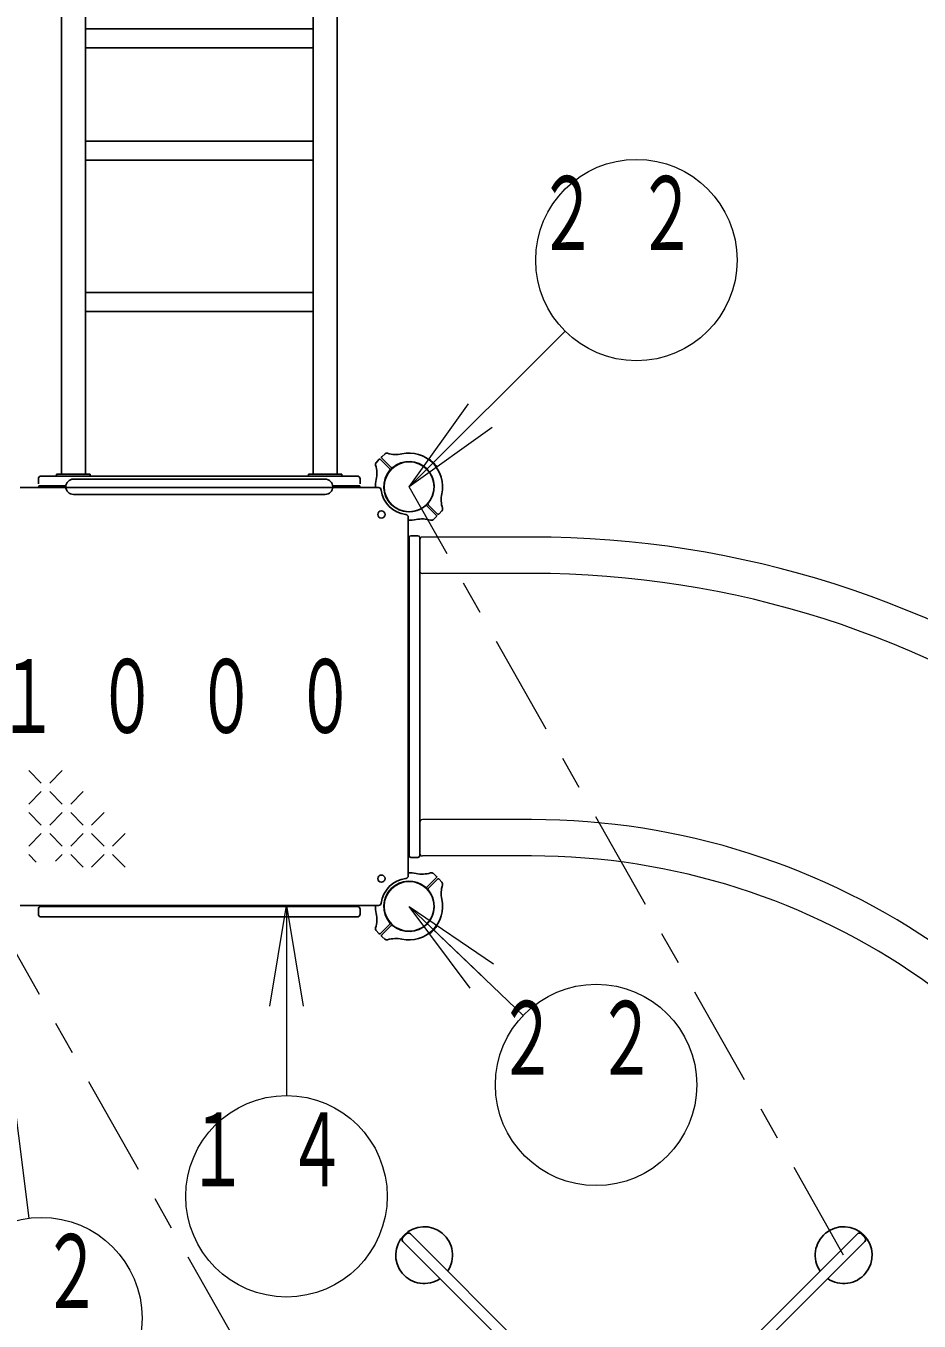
# Model space of a CAD drawing. Units: millimetres on the paper, scale 1:60. Extents: x -571 to 0, y -594 to 267.
# Drawn here: x -209.57 to -182.96, y 123.8 to 162.39 of the extents above; entities that cross this region are included whole.
import ezdxf

# ---------------------------------------------------------------- set-up
doc = ezdxf.new("R2010")
doc.units = ezdxf.units.MM
doc.linetypes.add('USER2', pattern=[6, 3, -1, 1, -1])
doc.layers.add('1_60', color=7, linetype='Continuous', lineweight=25)
doc.styles.add('ＭＳ ゴシック', font='')
doc.styles.get('ＭＳ ゴシック').set_extended_font_data('MS Gothic')

msp = doc.modelspace()

# ---------------------------------------------------------------- linework, layer by layer
at = {"layer": '1_60', "color": 1}
for p, q in [((-208.508, 164.03), (-208.508, 149.029)), ((-207.796, 164.03), (-207.796, 149.029)), ((-201.007, 164.03), (-201.007, 149.029)), ((-200.296, 164.03), (-200.296, 149.029)), ((-207.796, 162.303), (-201.007, 162.303)), ((-207.796, 161.737), (-201.007, 161.737)), ((-207.796, 158.955), (-201.007, 158.955)), ((-207.796, 158.388), (-201.007, 158.388)), ((-207.796, 154.443), (-201.007, 154.443)), ((-207.796, 153.876), (-201.007, 153.876)), ((-208.652, 149.029), (-208.652, 148.976)), ((-208.652, 149.029), (-207.652, 149.029)), ((-207.652, 149.029), (-207.652, 148.976)), ((-201.152, 149.029), (-201.152, 148.976)), ((-200.152, 149.029), (-201.152, 149.029)), ((-200.152, 149.029), (-200.152, 148.976))]:
    msp.add_line(p, q, dxfattribs=at)
at = {"layer": '1_60', "lineweight": 13}
for p, q in [((-198.151, 148.659), (-193.503, 153.294)), ((-198.151, 148.659), (-196.38, 151.132)), ((-198.151, 148.659), (-196.027, 150.777)), ((-195.674, 150.423), (-198.151, 148.659)), ((-194.501, 147.16), (-197.751, 147.16)), ((-194.501, 146.076), (-197.751, 146.076)), ((-209.108, 139.828), (-209.483, 140.203)), ((-208.483, 140.203), (-208.858, 139.828)), ((-209.108, 139.578), (-209.483, 139.203)), ((-208.483, 139.203), (-208.858, 139.578)), ((-207.858, 139.578), (-208.233, 139.203)), ((-209.108, 138.578), (-209.483, 138.953)), ((-208.483, 138.953), (-208.858, 138.578)), ((-207.858, 138.578), (-208.233, 138.953)), ((-207.233, 138.953), (-207.608, 138.578)), ((-194.501, 138.743), (-197.751, 138.743)), ((-209.108, 138.328), (-209.483, 137.953)), ((-208.483, 137.953), (-208.858, 138.328)), ((-207.858, 138.328), (-208.233, 137.953)), ((-207.233, 137.953), (-207.608, 138.328)), ((-206.608, 138.328), (-206.983, 137.953)), ((-209.26, 137.48), (-209.483, 137.703)), ((-208.483, 137.703), (-208.683, 137.503)), ((-207.858, 137.328), (-208.233, 137.703)), ((-207.233, 137.703), (-207.608, 137.328)), ((-206.608, 137.328), (-206.983, 137.703)), ((-194.501, 137.659), (-197.751, 137.659)), ((-210.651, 136.159), (-209.481, 126.869)), ((-202.303, 133.184), (-201.803, 136.184)), ((-201.803, 136.184), (-201.303, 133.184)), ((-201.803, 136.184), (-201.803, 133.184)), ((-201.803, 136.184), (-201.803, 130.521)), ((-196.327, 133.726), (-198.151, 136.159)), ((-198.151, 136.159), (-195.636, 134.449)), ((-198.151, 136.159), (-195.982, 134.088)), ((-198.151, 136.159), (-194.748, 132.91))]:
    msp.add_line(p, q, dxfattribs=at)
at = {"layer": '1_60', "color": 2}
for p, q in [((-199.047, 149.471), (-199.136, 149.375)), ((-198.721, 149.194), (-198.999, 149.472)), ((-198.686, 149.229), (-198.964, 149.507)), ((-198.963, 149.555), (-198.867, 149.644)), ((-197.617, 148.089), (-197.339, 147.812)), ((-197.581, 148.125), (-197.304, 147.847)), ((-197.256, 147.848), (-197.173, 147.937)), ((-197.34, 147.764), (-197.428, 147.681)), ((-197.617, 136.729), (-197.339, 137.007)), ((-197.34, 137.055), (-197.428, 137.137)), ((-197.581, 136.694), (-197.304, 136.971)), ((-197.256, 136.971), (-197.173, 136.882)), ((-199.047, 135.348), (-199.136, 135.443)), ((-198.721, 135.624), (-198.999, 135.347)), ((-198.686, 135.589), (-198.964, 135.311)), ((-198.963, 135.263), (-198.867, 135.174))]:
    msp.add_line(p, q, dxfattribs=at)
at = {"layer": '1_60'}
for p, q in [((-197.572, 149.474), (-197.57, 149.476)), ((-199.693, 148.976), (-209.11, 148.976)), ((-197.336, 149.239), (-197.334, 149.241)), ((-209.193, 148.893), (-209.193, 148.743)), ((-209.185, 148.686), (-209.185, 148.633)), ((-209.185, 148.686), (-208.377, 148.686)), ((-209.185, 148.633), (-208.377, 148.633)), ((-208.152, 148.886), (-200.652, 148.886)), ((-199.618, 148.686), (-200.426, 148.686)), ((-199.618, 148.633), (-200.426, 148.633)), ((-199.618, 148.686), (-199.618, 148.633)), ((-199.61, 148.893), (-199.61, 148.743)), ((-208.152, 148.433), (-200.652, 148.433)), ((-198.151, 137.668), (-198.151, 147.151)), ((-197.885, 147.201), (-198.101, 147.201)), ((-197.835, 137.668), (-197.835, 147.151)), ((-197.835, 147.076), (-197.835, 137.743)), ((-197.885, 137.618), (-198.101, 137.618)), ((-209.193, 135.926), (-209.193, 136.076)), ((-209.11, 136.159), (-199.693, 136.159)), ((-209.11, 135.843), (-199.693, 135.843)), ((-199.61, 135.926), (-199.61, 136.076)), ((-197.336, 135.58), (-197.334, 135.578)), ((-197.572, 135.344), (-197.57, 135.342)), ((-198.336, 126.295), (-198.23, 126.401)), ((-184.794, 112.636), (-198.336, 126.178)), ((-184.571, 112.86), (-198.112, 126.401)), ((-191.453, 119.743), (-184.794, 126.401)), ((-191.229, 119.519), (-184.571, 126.178)), ((-184.677, 126.401), (-184.571, 126.295))]:
    msp.add_line(p, q, dxfattribs=at)
at = {"layer": '1_60', "color": 4}
for p, q in [((-204.401, 148.634), (-209.741, 148.634)), ((-204.401, 148.634), (-199.061, 148.634)), ((-198.176, 142.409), (-198.176, 147.749)), ((-198.176, 142.409), (-198.176, 137.069)), ((-204.401, 136.184), (-209.741, 136.184)), ((-204.401, 136.184), (-199.061, 136.184))]:
    msp.add_line(p, q, dxfattribs=at)
at = {"layer": '1_60', "linetype": 'USER2', "lineweight": 13}
for p, q in [((-185.203, 125.769), (-198.151, 148.659)), ((-210.651, 136.159), (-197.703, 113.269))]:
    msp.add_line(p, q, dxfattribs=at)
at = {"layer": '1_60', "lineweight": 13}
for centre in [(-191.378, 155.412), (-192.579, 130.839), (-201.803, 127.521), (-209.106, 123.893)]:
    msp.add_circle(centre, 3, dxfattribs=at)
at = {"layer": '1_60'}
for centre, radius in [((-198.151, 148.659), 0.743), ((-198.976, 147.834), 0.108), ((-198.976, 136.984), 0.108), ((-198.151, 136.159), 0.743)]:
    msp.add_circle(centre, radius, dxfattribs=at)
at = {"layer": '1_60', "color": 2}
for centre, radius, start, end in [((-199.069, 149.325), 0.0833, 137, 197.5412), ((-199.023, 149.448), 0.0333, 45, 137), ((-198.94, 149.531), 0.0333, 133, 225), ((-198.817, 149.577), 0.0833, 72.4588, 133), ((-198.541, 150.451), 0.833, 252.4588, 282.2728), ((-198.151, 148.659), 0.75, 45, 130.7293), ((-198.151, 148.659), 1, 45, 102.2728), ((-198.151, 148.659), 1, 347.7272, 45), ((-199.943, 149.049), 0.833, 347.7272, 17.5412), ((-198.151, 148.659), 0.75, 139.2707, 225), ((-198.745, 149.17), 0.0333, 319.2707, 45), ((-198.662, 149.253), 0.0333, 225, 310.7293), ((-198.151, 148.659), 0.75, 319.2707, 45), ((-198.151, 148.659), 1, 167.7272, 181.4325), ((-197.558, 148.148), 0.0333, 139.2707, 225), ((-196.36, 148.27), 0.833, 167.7272, 197.5412), ((-198.151, 148.659), 0.75, 225, 310.7293), ((-197.64, 148.066), 0.0333, 45, 130.7293), ((-197.362, 147.788), 0.0333, 313, 45), ((-197.28, 147.871), 0.0333, 225, 317), ((-197.234, 147.993), 0.0833, 317, 17.5412), ((-198.151, 148.659), 1, 268.5675, 282.2728), ((-197.762, 146.868), 0.833, 72.4588, 102.2728), ((-197.485, 147.742), 0.0833, 252.4588, 313), ((-198.151, 136.159), 1, 77.7272, 91.4325), ((-197.762, 137.951), 0.833, 257.7272, 287.5412), ((-197.485, 137.076), 0.0833, 47, 107.5412), ((-197.362, 137.03), 0.0333, 315, 47), ((-197.28, 136.948), 0.0333, 43, 135), ((-198.151, 136.159), 0.75, 135, 220.7293), ((-198.151, 136.159), 0.75, 49.2707, 135), ((-197.64, 136.753), 0.0333, 229.2707, 315), ((-198.151, 136.159), 0.75, 315, 40.7293), ((-197.558, 136.67), 0.0333, 135, 220.7293), ((-196.36, 136.549), 0.833, 162.4588, 192.2728), ((-197.234, 136.825), 0.0833, 342.4588, 43), ((-198.151, 136.159), 1, 315, 12.2728), ((-198.151, 136.159), 1, 178.5675, 192.2728), ((-199.943, 135.769), 0.833, 342.4588, 12.2728), ((-199.069, 135.493), 0.0833, 162.4588, 223), ((-198.745, 135.648), 0.0333, 315, 40.7293), ((-198.662, 135.565), 0.0333, 49.2707, 135), ((-198.151, 136.159), 0.75, 229.2707, 315), ((-198.151, 136.159), 1, 257.7272, 315), ((-199.023, 135.37), 0.0333, 223, 315), ((-198.94, 135.288), 0.0333, 135, 227), ((-198.817, 135.242), 0.0833, 227, 287.5412), ((-198.541, 134.368), 0.833, 77.7272, 107.5412)]:
    msp.add_arc(centre, radius, start, end, dxfattribs=at)
at = {"layer": '1_60'}
for centre, radius, start, end in [((-197.558, 149.465), 0.0167, 53.6269, 135), ((-198.151, 148.659), 1.017, 45, 53.6269), ((-198.151, 148.659), 1.017, 36.3731, 45), ((-209.11, 148.893), 0.0833, 90, 180), ((-199.693, 148.893), 0.0833, 0, 90), ((-197.346, 149.252), 0.0167, 315, 36.3731), ((-208.152, 148.659), 0.227, 90, 270), ((-200.652, 148.659), 0.227, 270, 90), ((-198.151, 148.659), 0.833, 186.7872, 263.2128), ((-198.101, 147.151), 0.05, 90, 180), ((-197.885, 147.151), 0.05, 0, 90), ((-198.101, 137.668), 0.05, 180, 270), ((-197.885, 137.668), 0.05, 270, 0), ((-198.151, 136.159), 0.833, 96.7872, 173.2128), ((-209.11, 136.076), 0.0833, 90, 180), ((-209.11, 135.926), 0.0833, 180, 270), ((-199.693, 136.076), 0.0833, 0, 90), ((-199.693, 135.926), 0.0833, 270, 0), ((-198.151, 136.159), 1.017, 306.3731, 315), ((-198.151, 136.159), 1.017, 315, 323.6269), ((-197.346, 135.566), 0.0167, 323.6269, 45), ((-197.558, 135.354), 0.0167, 225, 306.3731), ((-197.703, 125.769), 0.847, 325.7782, 304.2218), ((-185.203, 125.769), 0.847, 235.7782, 214.2218), ((-198.277, 126.236), 0.0833, 135, 225), ((-198.171, 126.343), 0.0833, 45, 135), ((-184.736, 126.343), 0.0833, 45, 135), ((-184.629, 126.236), 0.0833, 315, 45)]:
    msp.add_arc(centre, radius, start, end, dxfattribs=at)
at = {"layer": '1_60', "color": 4}
for centre, start, end in [((-199.061, 148.551), 6.7872, 90), ((-198.26, 147.749), 0, 83.2128), ((-198.26, 137.069), 276.7872, 0), ((-199.061, 136.267), 270, 353.2128)]:
    msp.add_arc(centre, 0.0833, start, end, dxfattribs=at)
at = {"layer": '1_60', "lineweight": 13}
for centre, radius, start, end in [((-197.751, 147.076), 0.0833, 90, 180), ((-194.501, 117.409), 29.751, 20, 90), ((-197.751, 146.16), 0.0833, 180, 270), ((-194.501, 117.409), 28.667, 20, 90), ((-197.751, 138.659), 0.0833, 90, 180), ((-194.501, 117.409), 21.334, 20, 90), ((-197.751, 137.743), 0.0833, 180, 270), ((-194.501, 117.409), 20.25, 20, 90)]:
    msp.add_arc(centre, radius, start, end, dxfattribs=at)

# ---------------------------------------------------------------- texts
at = {"layer": '1_60', "char_height": 2.199, "style": 'ＭＳ ゴシック'}
for s, insert, attachment_point in [('\\T1.64;\\W0.6;２２', (-191.378, 157.912), 2), ('\\T1.64;\\W0.6;１０００', (-210.401, 142.409), 4), ('\\T1.64;\\W0.6;２２', (-192.579, 133.339), 2), ('\\T1.64;\\W0.6;１４', (-201.803, 130.021), 2), ('\\T1.64;\\W0.6;２２', (-209.106, 126.393), 2)]:
    msp.add_mtext(s, dxfattribs=dict(at, insert=insert, attachment_point=attachment_point))

doc.saveas('drawing.dxf')
